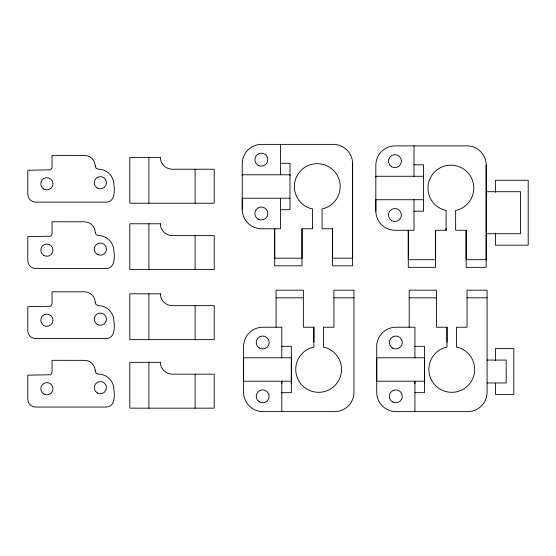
<?xml version="1.0" encoding="UTF-8"?>
<svg xmlns="http://www.w3.org/2000/svg" width="556" height="556" viewBox="0 0 556 556"><rect width="100%" height="100%" fill="white"/><g stroke="black" fill="none" stroke-linecap="round" stroke-linejoin="round"><path stroke-width="0.83" d="M280.433 198.228L280.433 228.78L261.341 228.78A19.272 19.272 0 0 1 242.249 209.688L242.249 198.228L289.982 198.228M242.249 175.626L242.249 174.779L289.982 174.779L289.982 175.626M243.597 380.373L243.597 357.772L291.337 357.772L291.337 380.373M281.788 383.737L281.788 381.221L281.788 411.614M291.337 383.737L291.337 381.221L243.597 381.221M302.012 228.78L302.012 258.186L274.706 258.186L274.706 228.78L274.706 265.824L302.012 265.824L302.012 228.78L312.514 228.78L312.514 226.841M313.869 342.072L313.869 327.22L303.368 327.22L303.368 290.176L276.061 290.176L276.061 327.22M312.514 228.78L312.514 208.868L311.353 208.715A22.914 22.914 0 0 1 298.516 173.444A22.914 22.914 0 0 1 336.053 173.444A22.914 22.914 0 0 1 323.217 208.715L322.063 208.868L322.063 228.78L332.564 228.78L332.564 258.186L352.608 258.186L352.608 163.478A19.272 19.272 0 0 0 333.517 144.386L261.341 144.386A19.272 19.272 0 0 0 242.249 163.478L242.249 209.688M414.018 199.729L414.018 230.281L394.92 230.281A19.272 19.272 0 0 1 375.828 211.183L375.828 199.729L423.561 199.729M375.828 177.128L375.828 176.273L423.561 176.273L423.561 177.128M376.725 380.373L376.725 357.772L424.464 357.772L424.464 380.373M414.915 383.737L414.915 381.221L414.915 411.614M424.464 383.737L424.464 381.221L376.725 381.221M435.591 230.281L435.591 259.687L408.292 259.687L408.292 230.281L408.292 267.325L435.591 267.325L435.591 230.281L446.093 230.281L446.093 228.342M446.996 342.072L446.996 327.22L436.495 327.22L436.495 290.176L409.188 290.176L409.188 327.22M446.093 230.281L446.093 210.37L444.939 210.217A22.914 22.914 0 0 1 432.102 174.938A22.914 22.914 0 0 1 469.639 174.938A22.914 22.914 0 0 1 456.796 210.217L455.642 210.37L455.642 230.281L466.143 230.281L466.143 259.687L486.194 259.687L486.194 164.979A19.272 19.272 0 0 0 467.096 145.88L394.92 145.88A19.272 19.272 0 0 0 375.828 164.979L375.828 211.183M280.433 163.325L289.982 163.325L289.982 209.688L280.433 209.688M414.018 164.819L423.561 164.819L423.561 211.183L414.018 211.183M486.194 191.709L520.562 191.709L520.562 233.715L486.194 233.715M276.061 297.814L303.368 297.814M333.913 297.814L353.964 297.814M409.188 297.814L436.495 297.814M467.04 297.814L487.091 297.814M281.788 346.312L291.337 346.312L291.337 392.675L281.788 392.675M414.915 346.312L424.464 346.312L424.464 392.675L414.915 392.675M487.091 360.059L506.189 360.059L506.189 382.973L487.091 382.973M495.493 192.369L495.493 180.255L528.2 180.255L528.2 245.175L495.493 245.175L495.493 233.054M495.493 360.712L495.493 348.605L513.82 348.605L513.82 394.426L495.493 394.426L495.493 383.188M486.194 164.979L486.194 267.325L466.143 267.325L466.143 230.281M446.996 327.22L446.996 347.132L445.836 347.285A22.914 22.914 0 0 0 432.999 382.556A22.914 22.914 0 0 0 470.536 382.556A22.914 22.914 0 0 0 457.699 347.285L456.539 347.132L456.539 327.22L467.04 327.22L467.04 290.176L487.091 290.176L487.091 392.522A19.272 19.272 0 0 1 467.999 411.614L395.823 411.614A19.272 19.272 0 0 1 376.725 392.522L376.725 346.312A19.272 19.272 0 0 1 395.823 327.22L414.915 327.22L414.915 357.772M414.018 145.88L414.018 176.273M352.608 163.478L352.608 265.824L332.564 265.824L332.564 228.78M313.869 327.22L313.869 347.132L312.708 347.285A22.914 22.914 0 0 0 299.872 382.556A22.914 22.914 0 0 0 337.409 382.556A22.914 22.914 0 0 0 324.572 347.285L323.411 347.132L323.411 327.22L333.913 327.22L333.913 290.176L353.964 290.176L353.964 392.522A19.272 19.272 0 0 1 334.872 411.614L262.696 411.614A19.272 19.272 0 0 1 243.597 392.522L243.597 346.312A19.272 19.272 0 0 1 262.696 327.22L281.788 327.22L281.788 357.772M280.433 144.386L280.433 174.779M195.121 169.232L195.121 203.225M195.121 235.619L195.121 269.604M195.121 305.654L195.121 339.646M195.121 374.167L195.121 408.16M148.911 157.397L148.911 203.225M148.911 223.776L148.911 269.604M148.911 293.818L148.911 339.646M148.911 362.331L148.911 408.16M95.215 165.848L96.098 168.273L98.259 169.163A15.658 15.658 0 0 1 113.917 184.821C114.758 190.958 114.995 201.891 106.279 202.12L35.438 202.12C31.365 202.106 27.814 198.561 27.8 194.482L27.8 170.233L50.52 169.823L51.638 168.704L52.049 167.182L52.049 155.381L84.512 155.416A10.696 10.696 0 0 1 94.84 163.346L95.215 165.848M95.215 232.227L96.098 234.653L98.259 235.549A15.658 15.658 0 0 1 113.917 251.201C114.758 257.338 114.995 268.27 106.279 268.499L35.438 268.499C31.365 268.485 27.814 264.941 27.8 260.861L27.8 236.613L50.52 236.203L51.638 235.091L52.049 233.562L52.049 221.761L84.512 221.802A10.696 10.696 0 0 1 94.84 229.725L95.215 232.227M95.215 302.269L96.098 304.695L98.259 305.585A15.658 15.658 0 0 1 113.917 321.243C114.758 327.38 114.995 338.312 106.279 338.541L35.438 338.541C31.365 338.528 27.814 334.976 27.8 330.903L27.8 306.655L50.52 306.245L51.638 305.126L52.049 303.604L52.049 291.803L84.512 291.837A10.696 10.696 0 0 1 94.84 299.767L95.215 302.269M95.215 370.776L96.098 373.208L98.259 374.098A15.658 15.658 0 0 1 113.917 389.756C114.758 395.893 114.995 406.825 106.279 407.055L35.438 407.055C31.365 407.041 27.814 403.489 27.8 399.416L27.8 375.168L50.52 374.758L51.638 373.639L52.049 372.11L52.049 360.316L84.512 360.351A10.696 10.696 0 0 1 94.84 368.274L95.215 370.776M160.371 157.397L129.819 157.397L129.819 203.225L214.213 203.225L214.213 169.232L172.207 169.232A11.947 11.947 0 0 1 160.371 157.397M160.371 223.776L129.819 223.776L129.819 269.604L214.213 269.604L214.213 235.619L172.207 235.619A11.947 11.947 0 0 1 160.371 223.776M160.371 293.818L129.819 293.818L129.819 339.646L214.213 339.646L214.213 305.654L172.207 305.654A11.947 11.947 0 0 1 160.371 293.818M160.371 362.331L129.819 362.331L129.819 408.16L214.213 408.16L214.213 374.167L172.207 374.167A11.947 11.947 0 0 1 160.371 362.331M43.841 189.082A6.109 6.109 0 0 0 53.008 183.793A6.109 6.109 0 0 0 43.841 178.497A6.109 6.109 0 0 0 43.841 189.082M97.3 188.011A6.109 6.109 0 0 0 106.467 182.722A6.109 6.109 0 0 0 97.3 177.434A6.109 6.109 0 0 0 97.3 188.011M43.841 255.461A6.109 6.109 0 0 0 53.008 250.172A6.109 6.109 0 0 0 43.841 244.883A6.109 6.109 0 0 0 43.841 255.461M97.3 254.398A6.109 6.109 0 0 0 106.467 249.102A6.109 6.109 0 0 0 97.3 243.813A6.109 6.109 0 0 0 97.3 254.398M43.841 325.503A6.109 6.109 0 0 0 53.008 320.214A6.109 6.109 0 0 0 43.841 314.918A6.109 6.109 0 0 0 43.841 325.503M97.3 324.433A6.109 6.109 0 0 0 106.467 319.144A6.109 6.109 0 0 0 97.3 313.855A6.109 6.109 0 0 0 97.3 324.433M391.674 166.779A6.491 6.491 0 0 0 401.418 161.157A6.491 6.491 0 0 0 391.674 155.534A6.491 6.491 0 0 0 391.674 166.779M391.674 220.628A6.491 6.491 0 0 0 401.418 215.005A6.491 6.491 0 0 0 391.674 209.383A6.491 6.491 0 0 0 391.674 220.628M258.095 165.285A6.491 6.491 0 0 0 267.832 159.662A6.491 6.491 0 0 0 258.095 154.04A6.491 6.491 0 0 0 258.095 165.285M258.095 219.127A6.491 6.491 0 0 0 267.832 213.504A6.491 6.491 0 0 0 258.095 207.881A6.491 6.491 0 0 0 258.095 219.127M392.578 401.96A6.491 6.491 0 0 0 402.315 396.338A6.491 6.491 0 0 0 392.578 390.715A6.491 6.491 0 0 0 392.578 401.96M392.578 348.119A6.491 6.491 0 0 0 402.315 342.496A6.491 6.491 0 0 0 392.578 336.873A6.491 6.491 0 0 0 392.578 348.119M43.841 394.016A6.109 6.109 0 0 0 53.008 388.727A6.109 6.109 0 0 0 43.841 383.432A6.109 6.109 0 0 0 43.841 394.016M97.3 392.946A6.109 6.109 0 0 0 106.467 387.657A6.109 6.109 0 0 0 97.3 382.368A6.109 6.109 0 0 0 97.3 392.946M259.45 401.96A6.491 6.491 0 0 0 269.187 396.338A6.491 6.491 0 0 0 259.45 390.715A6.491 6.491 0 0 0 259.45 401.96M259.45 348.119A6.491 6.491 0 0 0 269.187 342.496A6.491 6.491 0 0 0 259.45 336.873A6.491 6.491 0 0 0 259.45 348.119"/></g></svg>
